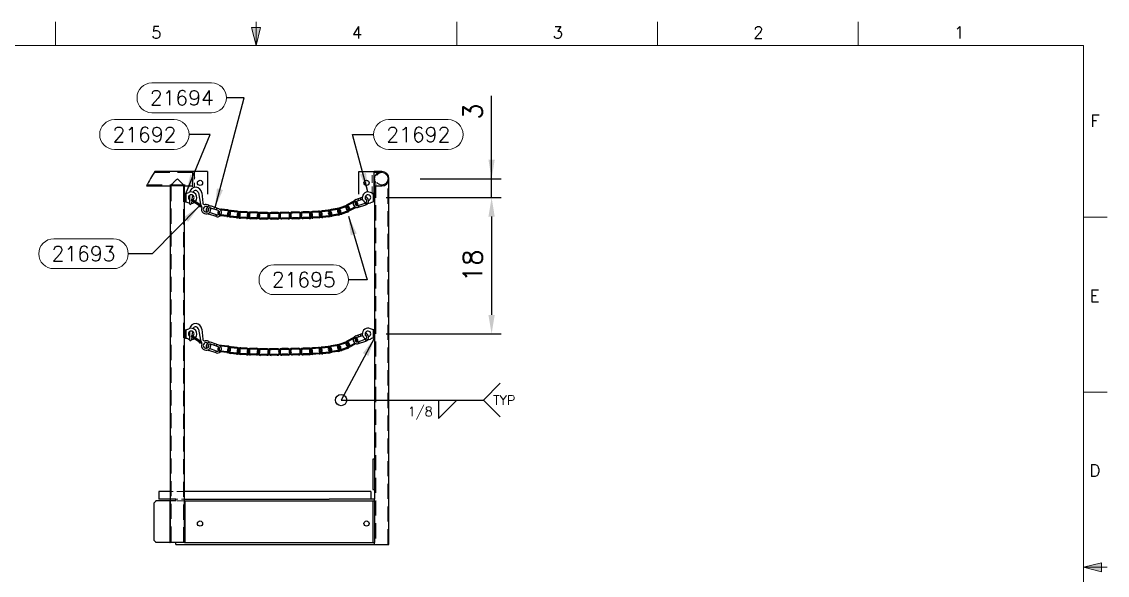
# Model space of a CAD drawing. Extents: x 47 to 273, y 294 to 439.
# Drawn here: x 129.1 to 272.5, y 365.8 to 438.9 of the extents above; entities that cross this region are included whole.
import ezdxf
from ezdxf.enums import TextEntityAlignment as Align

# ---------------------------------------------------------------- set-up
doc = ezdxf.new("R2010")
doc.units = 0
doc.header["$MEASUREMENT"] = 0
doc.linetypes.add('HIDDEN', pattern=[0.375, 0.25, -0.125])
doc.layers.get('0').update_dxf_attribs({"linetype": 'CONTINUOUS'})
doc.layers.get('Defpoints').update_dxf_attribs({"linetype": 'CONTINUOUS'})
for name, color, linetype in [('4', 4, 'CONTINUOUS'), ('BORDER', 5, 'CONTINUOUS'), ('PRM', 1, 'CONTINUOUS')]:
    doc.layers.add(name, color=color, linetype=linetype)
for name, color, linetype, lineweight in [('DIM', 1, 'CONTINUOUS', 15), ('HIDDEN', 3, 'HIDDEN', 9), ('OBJECT', 4, 'CONTINUOUS', 30), ('TEXT', 21, 'CONTINUOUS', 15), ('text2', 41, 'CONTINUOUS', 30)]:
    doc.layers.add(name, color=color, linetype=linetype, lineweight=lineweight)
doc.styles.get("Standard").update_dxf_attribs({"font": 'simplex.shx'})
doc.dimstyles.get("Standard").update_dxf_attribs({"dimtxt": 0.18, "dimasz": 0.18, "dimexe": 0.18, "dimexo": 0.0625, "dimgap": 0.09, "dimtad": 0, "dimtih": 1, "dimtoh": 1, "dimdec": 4, "dimzin": 0, "dimdsep": 46, "dimtxsty": 'Standard', "dimcen": 0.09, "dimadec": 0, "dimazin": 0, "dimtfac": 1, "dimtdec": 4, "dimtofl": 0, "dimtmove": 0, "dimatfit": 3, "dimfxl": 1, "dimtolj": 1, "dimtzin": 0, "dimarcsym": 0})

# ---------------------------------------------------------------- blocks, each defined once
blk = doc.blocks.new('BULB')
for p, q in [((0.1251, 0.1251), (0.6255, 0.1251)), ((0.6255, -0.1251), (0.1251, -0.1251))]:
    blk.add_line(p, q)
for centre, start, end in [((0.1251, 0), 90, 270), ((0.6255, 0), 270, 90)]:
    blk.add_arc(centre, 0.1251, start, end)
blk.add_attdef('PCMK', text='', height=0.1251).set_placement((0.3753, 0), align=Align.MIDDLE)
blk = doc.blocks.new('*D27')
at = {"layer": 'Defpoints', "color": 0}
for p in [(180.47, 418.18), (191.14, 418.18), (175.94, 415.68)]:
    blk.add_point(p, dxfattribs=at)
at = {"layer": 'DIM', "lineweight": -2, "ltscale": 24}
for p, q in [((191.14, 418.18), (191.14, 429.13)), ((191.14, 420.68), (191.14, 423.18)), ((181.72, 418.18), (192.39, 418.18)), ((191.14, 415.68), (191.14, 418.18)), ((177.19, 415.68), (192.39, 415.68)), ((191.14, 413.18), (191.14, 410.68))]:
    blk.add_line(p, q, dxfattribs=at)
at = {"layer": 'DIM'}
for points in [[(190.72, 420.68), (191.55, 420.68), (191.14, 418.18)], [(191.55, 413.18), (190.72, 413.18), (191.14, 415.68)]]:
    blk.add_solid(points, dxfattribs=at)
at = {"layer": 'DIM', "ltscale": 24, "insert": (188.64, 427.05), "char_height": 2.5, "attachment_point": 5, "rotation": 90}
blk.add_mtext('\\A1;3', dxfattribs=at)
blk = doc.blocks.new('*D28')
at = {"layer": 'Defpoints', "color": 0}
for p in [(175.94, 415.68), (175.94, 397.68), (191.14, 397.68)]:
    blk.add_point(p, dxfattribs=at)
at = {"layer": 'DIM', "lineweight": -2, "ltscale": 24}
for p, q in [((177.19, 415.68), (192.39, 415.68)), ((191.14, 413.18), (191.14, 400.18)), ((177.19, 397.68), (192.39, 397.68))]:
    blk.add_line(p, q, dxfattribs=at)
at = {"layer": 'DIM'}
for points in [[(191.55, 413.18), (190.72, 413.18), (191.14, 415.68)], [(190.72, 400.18), (191.55, 400.18), (191.14, 397.68)]]:
    blk.add_solid(points, dxfattribs=at)
at = {"layer": 'DIM', "ltscale": 24, "insert": (188.64, 406.68), "char_height": 2.5, "attachment_point": 5, "rotation": 90}
blk.add_mtext('\\A1;18', dxfattribs=at)
blk = doc.blocks.new('b-size border')
at = {"linetype": 'Continuous'}
for points in [[(9.537, 12), (9.485, 12.207), (9.588, 12.207)], [(19.022, 6.02), (19.229, 6.072), (19.229, 5.968)]]:
    blk.add_hatch(color=256, dxfattribs=at).paths.add_polyline_path(points, flags=0)
at = {"linetype": 'Continuous', "lineweight": 0}
for p, q in [((7.236, 12.273), (7.236, 12)), ((9.537, 12), (9.485, 12.207)), ((9.588, 12.207), (9.485, 12.207)), ((9.537, 12), (9.537, 12.273)), ((9.537, 12), (9.588, 12.207)), ((11.837, 12), (11.837, 12.273)), ((14.138, 12), (14.138, 12.273)), ((16.439, 12), (16.439, 12.273)), ((14.138, 12), (18.907, 12)), ((19.293, 10.033), (19.021, 10.033)), ((19.294, 8.027), (19.021, 8.027)), ((19.022, 6.02), (19.229, 6.072)), ((19.022, 6.02), (19.295, 6.02)), ((19.022, 6.02), (19.229, 5.968)), ((19.229, 5.968), (19.229, 6.072))]:
    blk.add_line(p, q, dxfattribs=at)
at = {"linetype": 'Continuous', "lineweight": 15}
for p, q in [((19.024, 12), (0, 12)), ((19.024, 0), (19.024, 12))]:
    blk.add_line(p, q, dxfattribs=at)
at = {"linetype": 'Continuous', "lineweight": 0, "char_height": 0.136, "attachment_point": 1}
for s, insert in [('5', (8.335, 12.218)), ('4', (10.636, 12.218)), ('3', (12.937, 12.218)), ('2', (15.237, 12.218)), ('1', (17.54, 12.218))]:
    blk.add_mtext(s, dxfattribs=dict(at, insert=insert))
at = {"linetype": 'Continuous', "lineweight": 0, "char_height": 0.136, "attachment_point": 1, "rotation": 0.0221}
for s, insert in [('F', (19.101, 11.206)), ('E', (19.096, 9.198)), ('D', (19.092, 7.197))]:
    blk.add_mtext(s, dxfattribs=dict(at, insert=insert))

msp = doc.modelspace()

# ---------------------------------------------------------------- linework, layer by layer
at = {"color": 7, "linetype": 'HIDDEN'}
for p, q in [((176.60652, 419.1272), (176.63053, 419.1275)), ((148.66802, 417.2275), (148.81499, 417.2275)), ((150.42302, 417.2275), (150.56802, 417.2275)), ((176.63053, 417.2275), (176.60652, 417.22781))]:
    msp.add_line(p, q, dxfattribs=at)
at = {"color": 7, "linetype": 'Continuous'}
msp.add_arc((178.8169, 399.5045), 37.69154, 148.6260938, 151.9519611, dxfattribs=at)
at = {"layer": '4', "ltscale": 6}
for p, q in [((155.08374, 414.20976), (154.12763, 414.54051)), ((171.83737, 414.58744), (171.06703, 414.33918)), ((172.82918, 415.16499), (172.11574, 414.78281)), ((172.8882, 415.05481), (172.17476, 414.67263)), ((173.21251, 415.43036), (174.05176, 415.72068)), ((173.29424, 415.1941), (174.08089, 415.46623)), ((173.47148, 415.51995), (173.55321, 415.28368)), ((173.48835, 414.63297), (174.44445, 414.96372)), ((173.57008, 414.39671), (174.52618, 414.72746)), ((173.79279, 415.6311), (173.87452, 415.39484)), ((154.72617, 413.17611), (153.77006, 413.50686)), ((154.8079, 413.41238), (153.88636, 413.73117)), ((155.00201, 413.9735), (154.0459, 414.30425)), ((154.50345, 414.4105), (154.42172, 414.17424)), ((154.82477, 414.29935), (154.74304, 414.06309)), ((156.17564, 413.20653), (155.37061, 413.29015)), ((156.18855, 413.33086), (155.38353, 413.41448)), ((156.25313, 413.95251), (155.44811, 414.03614)), ((156.26605, 414.07684), (155.46102, 414.16047)), ((157.44696, 413.00669), (156.64194, 413.09031)), ((157.45988, 413.13102), (156.65485, 413.21464)), ((157.52445, 413.75267), (156.71943, 413.8363)), ((157.53737, 413.877), (156.73234, 413.96063)), ((158.76213, 413.04409), (157.95378, 413.08461)), ((158.79342, 413.66831), (157.98508, 413.70883)), ((158.79968, 413.79315), (157.99133, 413.83367)), ((160.07725, 413.77337), (159.26791, 413.76908)), ((160.07792, 413.64837), (159.26857, 413.64408)), ((161.41546, 413.72373), (160.60612, 413.71944)), ((161.41612, 413.59873), (160.60678, 413.59444)), ((162.82085, 413.72373), (162.01151, 413.71944)), ((162.82151, 413.59873), (162.01217, 413.59444)), ((164.24384, 413.74027), (163.43449, 413.73599)), ((164.2445, 413.61527), (163.43515, 413.61099)), ((165.62435, 413.77337), (164.81501, 413.76908)), ((165.62502, 413.64837), (164.81567, 413.64408)), ((167.03645, 413.78991), (166.22711, 413.78563)), ((167.03711, 413.66491), (166.22777, 413.66063)), ((168.28081, 413.90154), (167.47352, 413.84363)), ((168.28975, 413.77686), (167.48247, 413.71895)), ((168.33447, 413.15347), (167.52719, 413.09556)), ((169.53564, 414.01411), (168.73056, 413.93101)), ((169.54848, 413.88977), (168.7434, 413.80667)), ((169.61265, 413.26807), (168.80757, 413.18497)), ((169.62548, 413.14373), (168.8204, 413.06063)), ((170.7421, 414.22584), (169.93999, 414.11781)), ((170.75879, 414.10196), (169.95667, 413.99393)), ((170.84221, 413.48255), (170.0401, 413.37452)), ((170.8589, 413.35867), (170.05678, 413.25064)), ((171.87571, 414.46846), (171.10537, 414.2202)), ((172.06743, 413.87359), (171.29709, 413.62533)), ((172.10577, 413.75462), (171.33543, 413.50636)), ((173.09274, 414.45535), (172.46989, 414.1217)), ((173.24235, 414.39369), (172.52891, 414.01151)), ((158.75587, 412.91925), (157.94753, 412.95977)), ((160.08123, 413.02338), (159.27188, 413.01909)), ((160.08189, 412.89838), (159.27254, 412.89409)), ((161.41943, 412.97374), (160.61009, 412.96945)), ((161.4201, 412.84874), (160.61075, 412.84445)), ((162.82482, 412.97374), (162.01548, 412.96945)), ((162.82549, 412.84874), (162.01614, 412.84445)), ((164.24781, 412.99028), (163.43846, 412.986)), ((164.24847, 412.86529), (163.43913, 412.861)), ((165.62833, 413.02338), (164.81898, 413.01909)), ((165.62899, 412.89838), (164.81964, 412.89409)), ((167.04042, 413.03992), (166.23108, 413.03564)), ((167.04108, 412.91492), (166.23174, 412.91064)), ((168.34341, 413.02879), (167.53613, 412.97088)), ((173.21251, 397.43036), (174.05176, 397.72068)), ((173.29424, 397.1941), (174.08089, 397.46623)), ((173.47148, 397.51995), (173.55321, 397.28368)), ((173.79279, 397.6311), (173.87452, 397.39484)), ((155.00201, 395.9735), (154.0459, 396.30425)), ((155.08374, 396.20976), (154.12763, 396.54051)), ((154.50345, 396.4105), (154.42172, 396.17424)), ((154.82477, 396.29935), (154.74304, 396.06309)), ((156.25313, 395.95251), (155.44811, 396.03614)), ((156.26605, 396.07684), (155.46102, 396.16047)), ((157.53737, 395.877), (156.73234, 395.96063)), ((168.28081, 395.90154), (167.47352, 395.84363)), ((169.53564, 396.01411), (168.73056, 395.93101)), ((169.54848, 395.88977), (168.7434, 395.80667)), ((170.7421, 396.22584), (169.93999, 396.11781)), ((170.75879, 396.10196), (169.95667, 395.99393)), ((171.83737, 396.58744), (171.06703, 396.33918)), ((171.87571, 396.46846), (171.10537, 396.2202)), ((172.06743, 395.87359), (171.29709, 395.62533)), ((172.82918, 397.16499), (172.11574, 396.78281)), ((172.8882, 397.05481), (172.17476, 396.67263)), ((173.09274, 396.45535), (172.46989, 396.1217)), ((173.24235, 396.39369), (172.52891, 396.01151)), ((173.48835, 396.63297), (174.44445, 396.96372)), ((173.57008, 396.39671), (174.52618, 396.72746)), ((154.72617, 395.17611), (153.77006, 395.50686)), ((154.8079, 395.41238), (153.88636, 395.73117)), ((156.17564, 395.20653), (155.37061, 395.29015)), ((156.18855, 395.33086), (155.38353, 395.41448)), ((157.44696, 395.00669), (156.64194, 395.09031)), ((157.45988, 395.13102), (156.65485, 395.21464)), ((157.52445, 395.75267), (156.71943, 395.8363)), ((158.75587, 394.91925), (157.94753, 394.95977)), ((158.76213, 395.04409), (157.95378, 395.08461)), ((158.79342, 395.66831), (157.98508, 395.70883)), ((158.79968, 395.79315), (157.99133, 395.83367)), ((160.07725, 395.77337), (159.26791, 395.76908)), ((160.07792, 395.64837), (159.26857, 395.64408)), ((160.08123, 395.02338), (159.27188, 395.01909)), ((160.08189, 394.89838), (159.27254, 394.89409)), ((161.41546, 395.72373), (160.60612, 395.71944)), ((161.41612, 395.59873), (160.60678, 395.59444)), ((161.41943, 394.97374), (160.61009, 394.96945)), ((161.4201, 394.84874), (160.61075, 394.84445)), ((162.82085, 395.72373), (162.01151, 395.71944)), ((162.82151, 395.59873), (162.01217, 395.59444)), ((162.82482, 394.97374), (162.01548, 394.96945)), ((162.82549, 394.84874), (162.01614, 394.84445)), ((164.24384, 395.74027), (163.43449, 395.73599)), ((164.2445, 395.61527), (163.43515, 395.61099)), ((164.24781, 394.99028), (163.43846, 394.986)), ((164.24847, 394.86529), (163.43913, 394.861)), ((165.62435, 395.77337), (164.81501, 395.76908)), ((165.62502, 395.64837), (164.81567, 395.64408)), ((165.62833, 395.02338), (164.81898, 395.01909)), ((165.62899, 394.89838), (164.81964, 394.89409)), ((167.03645, 395.78991), (166.22711, 395.78563)), ((167.03711, 395.66491), (166.22777, 395.66063)), ((167.04042, 395.03992), (166.23108, 395.03564)), ((167.04108, 394.91492), (166.23174, 394.91064)), ((168.28975, 395.77686), (167.48247, 395.71895)), ((168.33447, 395.15347), (167.52719, 395.09556)), ((168.34341, 395.02879), (167.53613, 394.97088)), ((169.61265, 395.26807), (168.80757, 395.18497)), ((169.62548, 395.14373), (168.8204, 395.06063)), ((170.84221, 395.48255), (170.0401, 395.37452)), ((170.8589, 395.35867), (170.05678, 395.25064)), ((172.10577, 395.75462), (171.33543, 395.50636))]:
    msp.add_line(p, q, dxfattribs=at)
for centre, radius, start, end in [((153.94885, 414.02368), 0.54688, 70.9179384, 206.8698595), ((171.97157, 414.17103), 0.4375, 350.0060459, 107.8629714), ((172.32233, 414.39716), 0.4375, 118.1772365, 151.2963596), ((172.32233, 414.39716), 0.3125, 118.1772365, 140.7669833), ((173.03577, 414.77934), 0.4375, 338.8278434, 118.1772365), ((173.39129, 414.91353), 0.54688, 166.7166159, 289.0820616), ((173.03577, 414.77934), 0.3125, 331.0778266, 118.1772365), ((173.39129, 414.91353), 0.54688, 109.0820616, 148.0142751), ((173.39129, 414.91353), 0.29688, 147.3926352, 289.0820616), ((173.39129, 414.91353), 0.29688, 109.0820616, 121.183509), ((174.3474, 415.24428), 0.54688, 289.0820616, 80.176197), ((174.3474, 415.24428), 0.29688, 289.0820616, 69.25568), ((153.94885, 414.02368), 0.54688, 236.6513117, 250.9179384), ((153.94885, 414.02368), 0.29688, 70.9179384, 208.0610225), ((154.90495, 413.69294), 0.54688, 250.9179384, 314.9497089), ((154.90495, 413.69294), 0.29688, 250.9179384, 305.115714), ((155.41582, 413.72531), 0.4375, 148.270844, 264.0694175), ((154.90495, 413.69294), 0.29688, 329.8071178, 70.9179384), ((154.90495, 413.69294), 0.54688, 329.4953133, 70.9179384), ((155.41582, 413.72531), 0.3125, 151.7055549, 264.0694175), ((155.41582, 413.72531), 0.4375, 84.0694175, 113.7855619), ((155.41582, 413.72531), 0.3125, 84.0694175, 104.5472743), ((156.22084, 413.64168), 0.4375, 264.0694175, 289.3182559), ((156.22084, 413.64168), 0.3125, 264.0694175, 283.1836165), ((156.68714, 413.52547), 0.4375, 126.5540713, 264.0694175), ((156.22084, 413.64168), 0.3125, 306.260226, 84.0694175), ((156.22084, 413.64168), 0.4375, 306.5540713, 84.0694175), ((156.68714, 413.52547), 0.3125, 126.260226, 264.0694175), ((156.68714, 413.52547), 0.4375, 84.0694175, 109.3182559), ((156.68714, 413.52547), 0.3125, 84.0694175, 103.1836165), ((157.49217, 413.44184), 0.3125, 264.0694175, 291.6079841), ((157.49217, 413.44184), 0.3125, 314.6866354, 84.0694175), ((157.96943, 413.39672), 0.4375, 135.0763195, 267.1302016), ((157.49217, 413.44184), 0.4375, 315.0763195, 84.0694175), ((157.96943, 413.39672), 0.3125, 134.6866354, 267.1302016), ((157.96943, 413.39672), 0.4375, 87.1302016, 117.8203624), ((157.96943, 413.39672), 0.3125, 87.1302016, 111.6079841), ((158.77777, 413.3562), 0.3125, 319.2225827, 87.1302016), ((158.77777, 413.3562), 0.4375, 318.47319, 87.1302016), ((159.27023, 413.33159), 0.4375, 138.47319, 270.3033942), ((159.27023, 413.33159), 0.3125, 139.2225827, 270.3033942), ((159.27023, 413.33159), 0.4375, 90.3033942, 121.4375219), ((159.27023, 413.33159), 0.3125, 90.3033942, 116.1311647), ((160.07957, 413.33587), 0.4375, 318.1855587, 90.3033942), ((160.07957, 413.33587), 0.3125, 322.4513796, 90.3033942), ((160.60843, 413.28195), 0.4375, 138.47319, 270.3033942), ((160.60843, 413.28195), 0.3125, 142.4513796, 270.3033942), ((160.60843, 413.28195), 0.4375, 90.3033942, 121.4375219), ((160.60843, 413.28195), 0.3125, 90.3033942, 116.1311647), ((161.41778, 413.28623), 0.4375, 329.0128888, 90.3033942), ((161.41778, 413.28623), 0.3125, 342.0838722, 90.3033942), ((162.01382, 413.28195), 0.4375, 149.0128888, 270.3033942), ((162.01382, 413.28195), 0.3125, 162.0838722, 270.3033942), ((162.01382, 413.28195), 0.4375, 90.3033942, 132.5263662), ((162.01382, 413.28195), 0.3125, 90.3033942, 134.1791275), ((162.82317, 413.28623), 0.4375, 332.3093628, 90.3033942), ((162.82317, 413.28623), 0.3125, 350.2631954, 90.3033942), ((163.43681, 413.29849), 0.4375, 152.3093628, 270.3033942), ((163.43681, 413.29849), 0.4375, 90.3033942, 135.6874896), ((163.43681, 413.29849), 0.3125, 170.2631954, 270.3033942), ((163.43681, 413.29849), 0.3125, 90.3033942, 138.6741703), ((164.24615, 413.30278), 0.4375, 330.1270579, 90.3033942), ((164.24615, 413.30278), 0.3125, 339.0979524, 90.3033942), ((164.81733, 413.33159), 0.4375, 150.1270579, 270.3033942), ((164.81733, 413.33159), 0.3125, 159.0979524, 270.3033942), ((164.81733, 413.33159), 0.4375, 90.3033942, 133.7005461), ((164.81733, 413.33159), 0.3125, 90.3033942, 133.6365042), ((165.62667, 413.33587), 0.4375, 331.2449824, 90.3033942), ((165.62667, 413.33587), 0.3125, 345.874621, 90.3033942), ((165.62667, 413.33587), 0.3125, 270.3033942, 316.8734865), ((166.22942, 413.34813), 0.4375, 151.2449824, 270.3033942), ((166.22942, 413.34813), 0.3125, 165.874621, 270.3033942), ((166.22942, 413.34813), 0.4375, 90.3033942, 134.7163087), ((166.22942, 413.34813), 0.3125, 90.3033942, 136.8734865), ((167.03877, 413.35242), 0.4375, 326.5848754, 90.3033942), ((167.03877, 413.35242), 0.3125, 325.3740384, 90.3033942), ((167.03877, 413.35242), 0.3125, 270.3033942, 302.2544611), ((167.50483, 413.40726), 0.4375, 146.5848754, 274.1030065), ((167.50483, 413.40726), 0.3125, 145.3740384, 274.1030065), ((167.50483, 413.40726), 0.4375, 94.1030065, 129.1438893), ((167.50483, 413.40726), 0.3125, 94.1030065, 122.2544611), ((168.31211, 413.46517), 0.4375, 323.3769198, 94.1030065), ((168.31211, 413.46517), 0.3125, 321.7739177, 94.1030065), ((168.31211, 413.46517), 0.3125, 274.1030065, 298.6200329), ((168.77548, 413.49582), 0.4375, 143.3769198, 275.8929812), ((168.31211, 413.46517), 0.4375, 274.1030065, 305.8395736), ((168.77548, 413.49582), 0.3125, 141.7739177, 275.8929812), ((168.77548, 413.49582), 0.4375, 95.8929812, 125.8395736), ((168.77548, 413.49582), 0.3125, 95.8929812, 118.6200329), ((169.58056, 413.57892), 0.4375, 331.9712877, 95.8929812), ((169.58056, 413.57892), 0.3125, 327.7306376, 95.8929812), ((169.99839, 413.68423), 0.4375, 151.9712877, 277.6705632), ((169.58056, 413.57892), 0.3125, 275.8929812, 304.1026661), ((169.58056, 413.57892), 0.4375, 275.8929812, 313.6475231), ((169.99839, 413.68423), 0.3125, 147.7306376, 277.6705632), ((169.99839, 413.68423), 0.4375, 97.6705632, 133.6475231), ((169.99839, 413.68423), 0.3125, 97.6705632, 124.1026661), ((170.8005, 413.79226), 0.4375, 335.4208747, 97.6705632), ((170.8005, 413.79226), 0.3125, 330.4401858, 97.6705632), ((171.20123, 413.92277), 0.4375, 155.4208747, 287.8629714), ((170.8005, 413.79226), 0.3125, 277.6705632, 306.6052763), ((170.8005, 413.79226), 0.4375, 277.6705632, 316.8326974), ((171.20123, 413.92277), 0.4375, 107.8629714, 136.8326974), ((171.20123, 413.92277), 0.3125, 150.4401858, 287.8629714), ((171.20123, 413.92277), 0.3125, 107.8629714, 126.6052763), ((171.97157, 414.17103), 0.3125, 344.7020789, 107.8629714), ((172.32233, 414.39716), 0.4375, 170.0060459, 298.1772365), ((172.32233, 414.39716), 0.3125, 164.7020789, 298.1772365), ((171.97157, 414.17103), 0.3125, 287.8629714, 320.7669833), ((171.97157, 414.17103), 0.4375, 287.8629714, 331.2963596), ((157.49217, 413.44184), 0.4375, 264.0694175, 297.8203624), ((158.77777, 413.3562), 0.4375, 267.1302016, 301.4375219), ((158.77777, 413.3562), 0.3125, 267.1302016, 296.1311647), ((160.07957, 413.33587), 0.3125, 270.3033942, 298.8168881), ((160.07957, 413.33587), 0.4375, 270.3033942, 301.5904463), ((161.41778, 413.28623), 0.3125, 270.3033942, 314.1791275), ((161.41778, 413.28623), 0.4375, 270.3033942, 312.5263662), ((162.82317, 413.28623), 0.3125, 270.3033942, 318.6741703), ((162.82317, 413.28623), 0.4375, 270.3033942, 315.6874896), ((164.24615, 413.30278), 0.3125, 270.3033942, 313.6365042), ((164.24615, 413.30278), 0.4375, 270.3033942, 313.7005461), ((165.62667, 413.33587), 0.4375, 270.3033942, 314.7163087), ((167.03877, 413.35242), 0.4375, 270.3033942, 309.1438893), ((173.39129, 396.91353), 0.54688, 109.0820616, 148.0142751), ((174.3474, 397.24428), 0.54688, 289.0820616, 80.176197), ((174.3474, 397.24428), 0.29688, 289.0820616, 69.25568), ((153.94885, 396.02368), 0.54688, 70.9179384, 206.8698595), ((153.94885, 396.02368), 0.29688, 70.9179384, 208.0610225), ((155.41582, 395.72531), 0.4375, 148.270844, 264.0694175), ((154.90495, 395.69294), 0.29688, 329.8071178, 70.9179384), ((154.90495, 395.69294), 0.54688, 329.4953133, 70.9179384), ((155.41582, 395.72531), 0.3125, 151.7055549, 264.0694175), ((155.41582, 395.72531), 0.4375, 84.0694175, 113.7855619), ((155.41582, 395.72531), 0.3125, 84.0694175, 104.5472743), ((156.68714, 395.52547), 0.4375, 126.5540713, 264.0694175), ((156.22084, 395.64168), 0.3125, 306.260226, 84.0694175), ((156.22084, 395.64168), 0.4375, 306.5540713, 84.0694175), ((156.68714, 395.52547), 0.4375, 84.0694175, 109.3182559), ((157.49217, 395.44184), 0.4375, 315.0763195, 84.0694175), ((168.31211, 395.46517), 0.4375, 323.3769198, 94.1030065), ((168.77548, 395.49582), 0.4375, 95.8929812, 125.8395736), ((169.58056, 395.57892), 0.4375, 331.9712877, 95.8929812), ((169.58056, 395.57892), 0.3125, 327.7306376, 95.8929812), ((169.99839, 395.68423), 0.4375, 151.9712877, 277.6705632), ((169.99839, 395.68423), 0.4375, 97.6705632, 133.6475231), ((169.99839, 395.68423), 0.3125, 97.6705632, 124.1026661), ((170.8005, 395.79226), 0.4375, 335.4208747, 97.6705632), ((170.8005, 395.79226), 0.3125, 330.4401858, 97.6705632), ((171.20123, 395.92277), 0.4375, 155.4208747, 287.8629714), ((171.20123, 395.92277), 0.4375, 107.8629714, 136.8326974), ((171.20123, 395.92277), 0.3125, 150.4401858, 287.8629714), ((171.20123, 395.92277), 0.3125, 107.8629714, 126.6052763), ((171.97157, 396.17103), 0.4375, 350.0060459, 107.8629714), ((171.97157, 396.17103), 0.3125, 344.7020789, 107.8629714), ((172.32233, 396.39716), 0.4375, 170.0060459, 298.1772365), ((172.32233, 396.39716), 0.4375, 118.1772365, 151.2963596), ((172.32233, 396.39716), 0.3125, 164.7020789, 298.1772365), ((171.97157, 396.17103), 0.3125, 287.8629714, 320.7669833), ((172.32233, 396.39716), 0.3125, 118.1772365, 140.7669833), ((171.97157, 396.17103), 0.4375, 287.8629714, 331.2963596), ((173.03577, 396.77934), 0.4375, 338.8278434, 118.1772365), ((173.39129, 396.91353), 0.54688, 166.7166159, 289.0820616), ((173.03577, 396.77934), 0.3125, 331.0778266, 118.1772365), ((173.39129, 396.91353), 0.29688, 147.3926352, 289.0820616), ((173.39129, 396.91353), 0.29688, 109.0820616, 121.183509), ((153.94885, 396.02368), 0.54688, 236.6513117, 250.9179384), ((154.90495, 395.69294), 0.54688, 250.9179384, 314.9497089), ((154.90495, 395.69294), 0.29688, 250.9179384, 305.115714), ((156.22084, 395.64168), 0.4375, 264.0694175, 289.3182559), ((156.22084, 395.64168), 0.3125, 264.0694175, 283.1836165), ((156.68714, 395.52547), 0.3125, 126.260226, 264.0694175), ((156.68714, 395.52547), 0.3125, 84.0694175, 103.1836165), ((157.49217, 395.44184), 0.4375, 264.0694175, 297.8203624), ((157.49217, 395.44184), 0.3125, 264.0694175, 291.6079841), ((157.49217, 395.44184), 0.3125, 314.6866354, 84.0694175), ((157.96943, 395.39672), 0.4375, 135.0763195, 267.1302016), ((157.96943, 395.39672), 0.3125, 134.6866354, 267.1302016), ((157.96943, 395.39672), 0.4375, 87.1302016, 117.8203624), ((157.96943, 395.39672), 0.3125, 87.1302016, 111.6079841), ((158.77777, 395.3562), 0.4375, 267.1302016, 301.4375219), ((158.77777, 395.3562), 0.3125, 267.1302016, 296.1311647), ((158.77777, 395.3562), 0.3125, 319.2225827, 87.1302016), ((158.77777, 395.3562), 0.4375, 318.47319, 87.1302016), ((159.27023, 395.33159), 0.4375, 138.47319, 270.3033942), ((159.27023, 395.33159), 0.3125, 139.2225827, 270.3033942), ((159.27023, 395.33159), 0.4375, 90.3033942, 121.4375219), ((159.27023, 395.33159), 0.3125, 90.3033942, 116.1311647), ((160.07957, 395.33587), 0.4375, 318.1855587, 90.3033942), ((160.07957, 395.33587), 0.3125, 322.4513796, 90.3033942), ((160.07957, 395.33587), 0.3125, 270.3033942, 298.8168881), ((160.07957, 395.33587), 0.4375, 270.3033942, 301.5904463), ((160.60843, 395.28195), 0.4375, 138.47319, 270.3033942), ((160.60843, 395.28195), 0.3125, 142.4513796, 270.3033942), ((160.60843, 395.28195), 0.4375, 90.3033942, 121.4375219), ((160.60843, 395.28195), 0.3125, 90.3033942, 116.1311647), ((161.41778, 395.28623), 0.4375, 329.0128888, 90.3033942), ((161.41778, 395.28623), 0.3125, 342.0838722, 90.3033942), ((161.41778, 395.28623), 0.3125, 270.3033942, 314.1791275), ((161.41778, 395.28623), 0.4375, 270.3033942, 312.5263662), ((162.01382, 395.28195), 0.4375, 149.0128888, 270.3033942), ((162.01382, 395.28195), 0.3125, 162.0838722, 270.3033942), ((162.01382, 395.28195), 0.4375, 90.3033942, 132.5263662), ((162.01382, 395.28195), 0.3125, 90.3033942, 134.1791275), ((162.82317, 395.28623), 0.4375, 332.3093628, 90.3033942), ((162.82317, 395.28623), 0.3125, 350.2631954, 90.3033942), ((162.82317, 395.28623), 0.3125, 270.3033942, 318.6741703), ((162.82317, 395.28623), 0.4375, 270.3033942, 315.6874896), ((163.43681, 395.29849), 0.4375, 152.3093628, 270.3033942), ((163.43681, 395.29849), 0.4375, 90.3033942, 135.6874896), ((163.43681, 395.29849), 0.3125, 170.2631954, 270.3033942), ((163.43681, 395.29849), 0.3125, 90.3033942, 138.6741703), ((164.24615, 395.30278), 0.4375, 330.1270579, 90.3033942), ((164.24615, 395.30278), 0.3125, 339.0979524, 90.3033942), ((164.24615, 395.30278), 0.3125, 270.3033942, 313.6365042), ((164.24615, 395.30278), 0.4375, 270.3033942, 313.7005461), ((164.81733, 395.33159), 0.4375, 150.1270579, 270.3033942), ((164.81733, 395.33159), 0.3125, 159.0979524, 270.3033942), ((164.81733, 395.33159), 0.4375, 90.3033942, 133.7005461), ((164.81733, 395.33159), 0.3125, 90.3033942, 133.6365042), ((165.62667, 395.33587), 0.4375, 331.2449824, 90.3033942), ((165.62667, 395.33587), 0.3125, 345.874621, 90.3033942), ((165.62667, 395.33587), 0.3125, 270.3033942, 316.8734865), ((165.62667, 395.33587), 0.4375, 270.3033942, 314.7163087), ((166.22942, 395.34813), 0.4375, 151.2449824, 270.3033942), ((166.22942, 395.34813), 0.3125, 165.874621, 270.3033942), ((166.22942, 395.34813), 0.4375, 90.3033942, 134.7163087), ((166.22942, 395.34813), 0.3125, 90.3033942, 136.8734865), ((167.03877, 395.35242), 0.4375, 326.5848754, 90.3033942), ((167.03877, 395.35242), 0.3125, 325.3740384, 90.3033942), ((167.03877, 395.35242), 0.3125, 270.3033942, 302.2544611), ((167.03877, 395.35242), 0.4375, 270.3033942, 309.1438893), ((167.50483, 395.40726), 0.4375, 146.5848754, 274.1030065), ((167.50483, 395.40726), 0.3125, 145.3740384, 274.1030065), ((167.50483, 395.40726), 0.4375, 94.1030065, 129.1438893), ((167.50483, 395.40726), 0.3125, 94.1030065, 122.2544611), ((168.31211, 395.46517), 0.3125, 321.7739177, 94.1030065), ((168.31211, 395.46517), 0.3125, 274.1030065, 298.6200329), ((168.77548, 395.49582), 0.4375, 143.3769198, 275.8929812), ((168.31211, 395.46517), 0.4375, 274.1030065, 305.8395736), ((168.77548, 395.49582), 0.3125, 141.7739177, 275.8929812), ((168.77548, 395.49582), 0.3125, 95.8929812, 118.6200329), ((169.58056, 395.57892), 0.3125, 275.8929812, 304.1026661), ((169.58056, 395.57892), 0.4375, 275.8929812, 313.6475231), ((169.99839, 395.68423), 0.3125, 147.7306376, 277.6705632), ((170.8005, 395.79226), 0.3125, 277.6705632, 306.6052763), ((170.8005, 395.79226), 0.4375, 277.6705632, 316.8326974)]:
    msp.add_arc(centre, radius, start, end, dxfattribs=at)
at = {"layer": 'HIDDEN', "ltscale": 8}
for p, q in [((151.61802, 418.9825), (146.54835, 418.9825)), ((176.63053, 418.9825), (175.61802, 418.9825)), ((175.82552, 417.67201), (175.82552, 369.8775)), ((177.43552, 369.8775), (177.43552, 417.67193)), ((145.62975, 417.3725), (151.61802, 417.3725)), ((148.66802, 417.2275), (150.56802, 417.2275)), ((148.81303, 417.22916), (148.81303, 370.1375)), ((150.42303, 370.1375), (150.42303, 417.22751))]:
    msp.add_line(p, q, dxfattribs=at)
at = {"layer": 'HIDDEN', "ltscale": 4}
for p, q in [((151.86802, 419.1275), (151.86802, 417.10322)), ((175.36802, 416.1275), (175.36802, 419.1275)), ((175.68052, 418.1775), (175.68052, 417.2275)), ((150.56802, 376.8675), (148.66802, 376.8675)), ((148.66802, 375.8675), (150.56802, 375.8675)), ((150.56802, 375.6075), (148.66802, 375.6075))]:
    msp.add_line(p, q, dxfattribs=at)
at = {"layer": 'HIDDEN', "ltscale": 8}
msp.add_circle((176.63053, 418.17757), 0.805, dxfattribs=at)
msp.add_arc((176.63052, 418.1775), 0.95, 89.9994324, 270.0005676, dxfattribs=at)
at = {"layer": 'OBJECT'}
for p, q in [((151.61802, 419.1275), (146.63632, 419.1275)), ((151.61802, 419.1275), (151.61802, 417.10322)), ((153.61802, 419.1275), (151.61802, 419.1275)), ((153.61802, 419.1275), (153.61802, 416.1275)), ((173.61803, 416.1275), (173.61803, 419.1275)), ((173.61803, 419.1275), (175.61802, 419.1275)), ((176.63053, 419.1275), (175.61802, 419.1275)), ((175.61802, 416.1275), (175.61802, 419.1275)), ((177.58053, 369.8775), (177.58053, 418.1775)), ((145.55209, 417.2275), (148.66802, 417.2275)), ((148.66802, 417.2275), (148.66802, 370.1375)), ((150.56802, 370.1375), (150.56802, 417.2275)), ((150.56802, 417.2275), (151.61802, 417.2275)), ((175.61802, 417.2275), (176.63053, 417.2275)), ((175.68052, 417.2275), (175.68052, 375.8675)), ((175.68052, 381.1175), (175.43052, 381.1175)), ((175.43052, 381.1175), (175.43052, 377.1175)), ((175.68052, 381.1175), (175.68052, 377.1175)), ((148.66802, 376.8675), (147.16687, 376.8675)), ((147.16687, 376.8675), (147.16687, 375.8675)), ((149.42469, 375.8675), (147.16687, 375.8675)), ((149.42469, 375.8675), (148.66802, 375.8675)), ((149.42469, 375.6075), (149.42469, 375.8675)), ((175.18052, 376.8675), (150.56802, 376.8675)), ((150.56802, 375.8675), (169.69052, 375.8675)), ((175.68052, 375.8675), (169.69052, 375.8675)), ((175.18052, 376.8675), (175.18052, 375.8675)), ((175.43052, 377.1175), (175.68052, 377.1175)), ((175.68052, 375.6075), (175.68052, 375.8675)), ((146.5447, 370.3875), (146.5447, 375.3575)), ((149.42469, 375.6075), (146.7947, 375.6075)), ((148.61802, 375.6075), (148.61802, 370.1375)), ((149.42469, 375.6075), (148.66802, 375.6075)), ((150.56802, 375.6075), (169.69052, 375.6075)), ((150.61802, 375.6075), (150.61802, 370.1375)), ((169.69052, 375.6075), (175.68052, 375.6075)), ((175.43052, 375.6075), (175.43052, 370.1375)), ((175.68052, 375.6075), (175.68052, 370.1375)), ((149.42469, 370.1375), (146.7947, 370.1375)), ((149.42469, 370.1375), (148.66802, 370.1375)), ((150.56802, 370.1375), (148.66802, 370.1375)), ((149.42469, 369.8775), (149.42469, 370.1375)), ((150.56802, 370.1375), (175.68052, 370.1375)), ((175.68052, 369.8775), (175.68052, 370.1375)), ((149.42469, 369.8775), (169.69052, 369.8775)), ((169.69052, 369.8775), (175.68052, 369.8775)), ((175.68052, 369.8775), (176.63053, 369.8775)), ((176.63053, 369.8775), (177.58053, 369.8775))]:
    msp.add_line(p, q, dxfattribs=at)
at = {"layer": 'OBJECT', "ltscale": 24}
for p, q in [((190.06692, 388.94354), (192.28909, 391.16571)), ((184.12018, 386.50349), (186.56024, 388.94354)), ((184.12018, 388.94354), (184.12018, 386.50349)), ((190.06692, 388.94354), (192.28909, 386.72137))]:
    msp.add_line(p, q, dxfattribs=at)
at = {"layer": 'OBJECT'}
for points in [[(148.66802, 417.2275), (148.66924, 417.22872), (148.67898, 417.23846), (148.69835, 417.25783), (148.72716, 417.28664), (148.76511, 417.32459), (148.81182, 417.37129), (148.86678, 417.42627), (148.92947, 417.48895), (148.99922, 417.5587), (149.07531, 417.6348), (149.15699, 417.71647), (149.24338, 417.80286), (149.33363, 417.89311), (149.42679, 417.98627), (149.52192, 418.08139), (149.61803, 418.1775)], [(149.61803, 418.1775), (149.71414, 418.08139), (149.80926, 417.98627), (149.90242, 417.89311), (149.99266, 417.80286), (150.07906, 417.71647), (150.16073, 417.6348), (150.23683, 417.5587), (150.30658, 417.48895), (150.36926, 417.42627), (150.42424, 417.37129), (150.47094, 417.32459), (150.50889, 417.28664), (150.53769, 417.25783), (150.55707, 417.23846), (150.5668, 417.22872), (150.56802, 417.2275)], [(146.7947, 375.6075), (146.7899, 375.6027), (146.77567, 375.58847), (146.75257, 375.56537), (146.72148, 375.53428), (146.68359, 375.4964), (146.64037, 375.45317), (146.59347, 375.40628), (146.5447, 375.3575)], [(146.5447, 370.3875), (146.59347, 370.33873), (146.64037, 370.29183), (146.68359, 370.24861), (146.72148, 370.21073), (146.75257, 370.17964), (146.77567, 370.15653), (146.7899, 370.14231), (146.7947, 370.1375)]]:
    msp.add_lwpolyline(points, dxfattribs=at)
for centre in [(152.61802, 417.6275), (174.61802, 417.6275), (152.61803, 372.6275), (174.61803, 372.6275)]:
    msp.add_circle(centre, 0.34375, dxfattribs=at)
at = {"layer": 'OBJECT', "ltscale": 24}
msp.add_circle((171.25578, 388.94354), 0.74608, dxfattribs=at)
at = {"layer": 'OBJECT'}
msp.add_arc((176.63052, 418.1775), 0.95, 270.0006428, 89.9993572, dxfattribs=at)
at = {"layer": 'PRM'}
for p, q in [((148.66802, 375.6075), (148.61802, 375.6075)), ((150.61802, 375.6075), (150.56802, 375.6075)), ((148.61802, 370.1375), (148.66802, 370.1375)), ((150.56802, 370.1375), (150.61802, 370.1375))]:
    msp.add_line(p, q, dxfattribs=at)
at = {"layer": 'text2', "ltscale": 24}
for p, q in [((150.56802, 416.2075), (150.56802, 415.1475)), ((150.75802, 416.23453), (150.75802, 415.12047)), ((151.22161, 415.97644), (151.2174, 414.91141)), ((151.62652, 416.00729), (151.55134, 415.48502)), ((152.40687, 416.29661), (152.66579, 414.83513)), ((152.84927, 416.30506), (152.97004, 414.97795)), ((175.49052, 416.23453), (175.49052, 415.12047)), ((175.68052, 416.2075), (175.68052, 415.1475)), ((151.5215, 415.27779), (151.46612, 414.89311)), ((151.49978, 415.29278), (151.55134, 415.48502)), ((152.5792, 414.5479), (151.49978, 415.29278)), ((152.70787, 414.68691), (151.55134, 415.48502)), ((152.66579, 414.83513), (152.53056, 414.74521)), ((152.70702, 414.58757), (152.6465, 414.54732)), ((152.81619, 414.60897), (152.66579, 414.83513)), ((152.68097, 414.51904), (152.81619, 414.60897)), ((150.56802, 398.2075), (150.56802, 397.1475)), ((150.75802, 398.23453), (150.75802, 397.12047)), ((151.22161, 397.97644), (151.2174, 396.91141)), ((151.49978, 397.29278), (151.55134, 397.48502)), ((151.62652, 398.00729), (151.55134, 397.48502)), ((152.70787, 396.68691), (151.55134, 397.48502)), ((152.40687, 398.29661), (152.66579, 396.83513)), ((152.84927, 398.30506), (152.97004, 396.97795)), ((175.49052, 398.23453), (175.49052, 397.12047)), ((175.68052, 398.2075), (175.68052, 397.1475)), ((151.5215, 397.27779), (151.46612, 396.89311)), ((152.5792, 396.5479), (151.49978, 397.29278)), ((152.66579, 396.83513), (152.53056, 396.74521)), ((152.70702, 396.58757), (152.6465, 396.54732)), ((152.81619, 396.60897), (152.66579, 396.83513)), ((152.68097, 396.51904), (152.81619, 396.60897))]:
    msp.add_line(p, q, dxfattribs=at)
for centre, radius in [((152.60577, 414.63213), 0.05369), ((173.55813, 414.50341), 0.03906), ((174.54064, 414.86054), 0.03906), ((154.73811, 413.28282), 0.03906), ((152.60577, 396.63213), 0.05369), ((173.55813, 396.50341), 0.03906), ((174.54064, 396.86054), 0.03906), ((154.73811, 395.28282), 0.03906)]:
    msp.add_circle(centre, radius, dxfattribs=at)
for centre, radius, start, end in [((151.44802, 415.6775), 0.375, 309.9653253, 232.407158), ((151.44802, 415.6775), 0.75, 317.748464, 115.685557), ((152.03762, 416.23119), 0.815, 5.199945, 168.1865414), ((152.03762, 416.23119), 0.375, 10.0462464, 155.7196331), ((174.80052, 415.6775), 0.75, 64.314443, 246.4359314), ((174.80052, 415.6775), 0.375, 283.7888079, 241.0875011), ((151.44802, 415.6775), 0.75, 244.314443, 252.1083104), ((151.3424, 414.91092), 0.125, 179.7735333, 351.807873), ((151.44802, 415.6775), 0.75, 271.7654176, 302.8718333), ((152.60577, 414.63213), 0.1358, 123.6244249, 303.6244249), ((152.61327, 414.59728), 0.06, 235.3912058, 303.6244249), ((152.6738, 414.63753), 0.06, 303.6244249, 55.3912058), ((152.60802, 414.47053), 0.25, 338.4743295, 33.6244249), ((153.21901, 415.00061), 0.25, 185.199945, 283.4131557), ((153.42199, 414.14948), 0.375, 57.1688715, 18.2036932), ((153.42199, 414.14948), 0.625, 41.9220195, 103.4131557), ((174.80052, 415.6775), 0.75, 269.4414551, 295.685557), ((153.42199, 414.14948), 0.625, 158.4743295, 14.9181978), ((152.03762, 398.23119), 0.815, 5.199945, 168.1865414), ((151.44802, 397.6775), 0.375, 309.9653253, 232.407158), ((151.44802, 397.6775), 0.75, 317.748464, 115.685557), ((152.03762, 398.23119), 0.375, 10.0462464, 155.7196331), ((174.80052, 397.6775), 0.75, 64.314443, 246.4359314), ((174.80052, 397.6775), 0.375, 283.7888079, 241.0875011), ((151.44802, 397.6775), 0.75, 244.314443, 252.1083104), ((151.3424, 396.91092), 0.125, 179.7735333, 351.807873), ((151.44802, 397.6775), 0.75, 271.7654176, 302.8718333), ((152.60577, 396.63213), 0.1358, 123.6244249, 303.6244249), ((152.61327, 396.59728), 0.06, 235.3912058, 303.6244249), ((152.6738, 396.63753), 0.06, 303.6244249, 55.3912058), ((153.42199, 396.14948), 0.625, 158.4743295, 14.9181978), ((152.60802, 396.47053), 0.25, 338.4743295, 33.6244249), ((153.21901, 397.00061), 0.25, 185.199945, 283.4131557), ((153.42199, 396.14948), 0.375, 57.1688715, 18.2036932), ((153.42199, 396.14948), 0.625, 41.9220195, 103.4131557), ((174.80052, 397.6775), 0.75, 269.4414551, 295.685557)]:
    msp.add_arc(centre, radius, start, end, dxfattribs=at)
for points in [[(150.56802, 416.2075), (150.8551, 416.25595), (151.12295, 416.35339)], [(175.68052, 416.2075), (175.39344, 416.25595), (175.12559, 416.35339)], [(150.56802, 415.1475), (150.8551, 415.09906), (151.12295, 415.00161)], [(175.68052, 415.1475), (175.39344, 415.09906), (175.12559, 415.00161)], [(150.56802, 398.2075), (150.8551, 398.25595), (151.12295, 398.35339)], [(175.68052, 398.2075), (175.39344, 398.25595), (175.12559, 398.35339)], [(150.56802, 397.1475), (150.8551, 397.09906), (151.12295, 397.00161)], [(175.68052, 397.1475), (175.39344, 397.09906), (175.12559, 397.00161)]]:
    msp.add_spline(points, degree=3, dxfattribs=at)

# ---------------------------------------------------------------- block references
at = {"layer": 'BORDER', "ltscale": 24, "xscale": 11.52424173968439, "yscale": 11.52424173968439, "zscale": 11.52424173968439}
msp.add_blockref('b-size border', (50.12749, 297.47713), dxfattribs=at)
at = {"layer": 'TEXT', "ltscale": 24, "xscale": 15.75, "yscale": 15.75, "zscale": 15.75}
for p, values in [((144.28771, 428.86445), {'PCMK': '21694'}), ((139.35573, 424.0077), {'PCMK': '21692'}), ((131.30984, 408.26701), {'PCMK': '21693'}), ((160.40824, 404.83244), {'PCMK': '21695'})]:
    msp.add_blockref('BULB', p, dxfattribs=at).add_auto_attribs(values)
at = {"layer": 'TEXT', "ltscale": 24}
ref = msp.add_blockref('BULB', (187.36801, 424.0077), dxfattribs=dict(at, xscale=-15.75, yscale=15.75, zscale=15.75))
ref.add_attrib('PCMK', '21692', dxfattribs={"layer": '0', "height": 1.970325}).set_placement((181.45703, 424.0077), align=Align.MIDDLE)

# ---------------------------------------------------------------- texts
at = {"layer": 'OBJECT', "ltscale": 24}
for s, p in [('TYP', (191.34748, 388.29719)), ('1/8', (180.0431, 386.80317))]:
    msp.add_text(s, height=1.25, dxfattribs=at).set_placement(p)

# ---------------------------------------------------------------- dimensions: what is measured, and where the dimension line sits
at = {"layer": 'DIM', "ltscale": 24}
dim = msp.add_linear_dim(base=(191.13821, 418.1775), p1=(175.93638, 415.6775), p2=(180.47026, 418.1775), angle=90, text='3', dimstyle='Standard', override={"dimscale": 20, "dimtxt": 0.125, "dimasz": 0.125, "dimexe": 0.0625, "dimgap": 0.0625, "dimtad": 1, "dimtih": 0, "dimtoh": 0, "dimzin": 12, "dimclrd": 256, "dimclre": 256, "dimclrt": 256, "dimtofl": 1}, dxfattribs=at)
dim.commit()
dim.dimension.update_dxf_attribs({"geometry": '*D27', "text_midpoint": (191.13821, 427.04655), "dimtype": 160})
dim = msp.add_linear_dim(base=(191.13821, 397.6775), p1=(175.93638, 415.6775), p2=(175.93638, 397.6775), angle=90, dimstyle='Standard', override={"dimscale": 20, "dimtxt": 0.125, "dimasz": 0.125, "dimexe": 0.0625, "dimgap": 0.0625, "dimtad": 1, "dimtih": 0, "dimtoh": 0, "dimzin": 12, "dimclrd": 256, "dimclre": 256, "dimclrt": 256, "dimtofl": 1}, dxfattribs=at)
dim.commit()
dim.dimension.update_dxf_attribs({"geometry": '*D28', "text_midpoint": (188.63821, 406.6775)})

# ---------------------------------------------------------------- leaders
at = {"layer": 'OBJECT', "ltscale": 24}
msp.add_leader([(175.68052, 397.1475), (171.25578, 388.94354), (190.06692, 388.94354)], dimstyle='Standard', override={"dimscale": 20, "dimtxt": 0.125, "dimasz": 0.125, "dimexe": 0.0625, "dimgap": 0.0625, "dimtad": 1, "dimtih": 0, "dimtoh": 0, "dimzin": 12, "dimclrd": 256, "dimclre": 256, "dimclrt": 256, "dimtofl": 1}, dxfattribs=at)
at = {"layer": 'TEXT', "ltscale": 24}
for points, override in [([(154.60569, 414.37514), (158.42542, 428.86445), (156.10966, 428.86445)], {"dimscale": 20, "dimtxt": 0.125, "dimasz": 0.125, "dimexe": 0.0625, "dimgap": 0.0625, "dimtad": 0, "dimtih": 0, "dimtoh": 0, "dimzin": 12, "dimclrd": 256, "dimclre": 256, "dimclrt": 256, "dimtofl": 1}), ([(150.75802, 416.23453), (153.95555, 424.0077), (151.17768, 424.0077)], {"dimscale": 20, "dimtxt": 0.125, "dimasz": 0.125, "dimexe": 0.0625, "dimgap": 0.0625, "dimtad": 0, "dimtih": 0, "dimtoh": 0, "dimzin": 12, "dimclrd": 256, "dimclre": 256, "dimclrt": 256, "dimtofl": 1}), ([(174.80052, 416.4275), (172.76819, 424.0077), (175.54606, 424.0077)], {"dimscale": 20, "dimtxt": 0.125, "dimasz": 0.125, "dimexe": 0.0625, "dimgap": 0.0625, "dimtad": 0, "dimtih": 0, "dimtoh": 0, "dimzin": 12, "dimclrd": 256, "dimclre": 256, "dimclrt": 256, "dimtofl": 1}), ([(152.49268, 414.55693), (146.31191, 408.26701), (143.13179, 408.26701)], {"dimscale": 20, "dimtxt": 0.125, "dimasz": 0.125, "dimexe": 0.0625, "dimgap": 0.0625, "dimtih": 0, "dimtoh": 0, "dimzin": 12, "dimclrd": 256, "dimclre": 256, "dimclrt": 256, "dimtofl": 1}), ([(172.2206, 413.21419), (174.67817, 404.83244), (172.23019, 404.83244)], {"dimscale": 20, "dimtxt": 0.125, "dimasz": 0.125, "dimexe": 0.0625, "dimgap": 0.0625, "dimtih": 0, "dimtoh": 0, "dimzin": 12, "dimclrd": 256, "dimclre": 256, "dimclrt": 256, "dimtofl": 1})]:
    msp.add_leader(points, dimstyle='Standard', override=override, dxfattribs=at)

doc.saveas('drawing.dxf')
